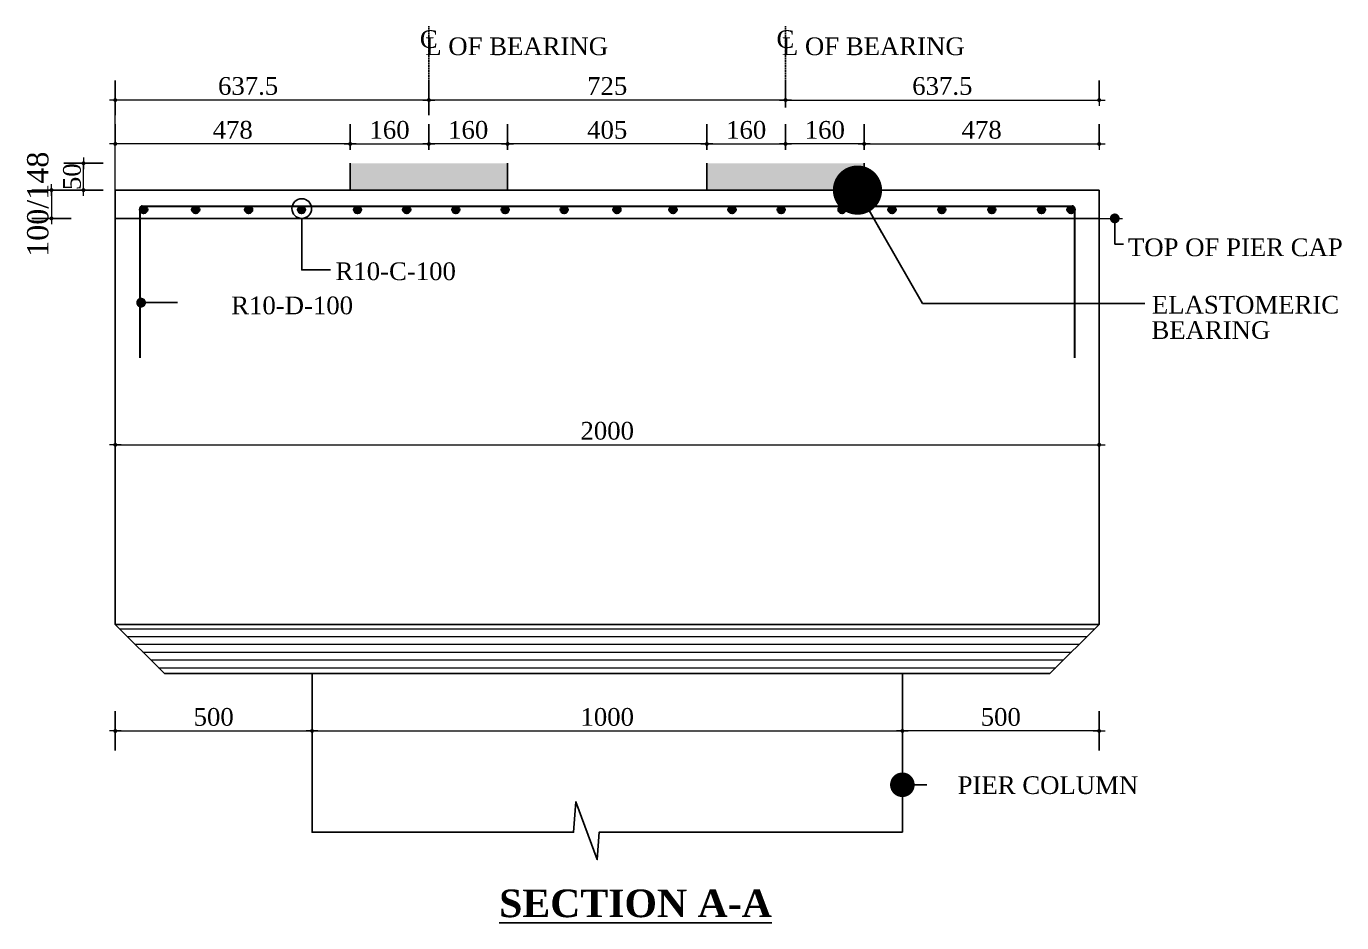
# Model space of a CAD drawing. Header units: millimetres. Extents: x -11624 to 10878, y 376 to 14439.
# Drawn here: x 6343 to 9017, y 5327 to 7150 of the extents above; entities that cross this region are included whole.
import ezdxf

# ---------------------------------------------------------------- set-up
doc = ezdxf.new("R2010")
doc.units = ezdxf.units.MM
doc.header["$LTSCALE"] = 4
doc.linetypes.add('CENTER', pattern=[50.8, 31.75, -6.35, 6.35, -6.35])
doc.linetypes.add('HIDDEN', pattern=[9.525, 6.35, -3.175])
for name, color, linetype in [('Bearing  peat', 11, 'Continuous'), ('Center Line', 34, 'Continuous'), ('Hatching', 35, 'Continuous'), ('Text', 7, 'Continuous')]:
    doc.layers.add(name, color=color, linetype=linetype)
doc.layers.add('Ber', color=12, linetype='Continuous', lineweight=30)
doc.layers.add('Dimision', color=4, linetype='Continuous', lineweight=18)
doc.styles.get("Standard").update_dxf_attribs({"font": 'times.ttf'})
doc.dimstyles.new('ISO-25', dxfattribs={"dimtxt": 15, "dimasz": 15, "dimexe": 20, "dimexo": 10.625, "dimgap": 15, "dimtad": 1, "dimdec": 1, "dimdsep": 46, "dimtxsty": 'Standard', "dimblk": 'DOT', "dimcen": 2.5, "dimclrd": 256, "dimclre": 256, "dimclrt": 256, "dimadec": 0, "dimazin": 0, "dimtfac": 1, "dimtdec": 1, "dimtix": 1, "dimtmove": 0, "dimatfit": 3, "dimldrblk": 'DOT', "dimfxl": 1, "dimlwd": -1, "dimarcsym": 0})
doc.dimstyles.new('ISO-25N', dxfattribs={"dimtxt": 25, "dimasz": 0.2, "dimexe": 40, "dimexo": 40, "dimgap": 25, "dimtad": 1, "dimdec": 0, "dimtxsty": 'Standard', "dimblk": 'D_TIC', "dimcen": 52.5, "dimclrd": 256, "dimclre": 256, "dimclrt": 256, "dimadec": 0, "dimazin": 0, "dimtfac": 1, "dimtdec": 0, "dimtix": 1, "dimtmove": 0, "dimatfit": 3, "dimldrblk": 'DOT', "dimfxl": 40, "dimfxlon": 1, "dimlwd": -1, "dimarcsym": 0})

# ---------------------------------------------------------------- blocks, each defined once
blk = doc.blocks.new('D_TIC')
at = {"layer": 'Dimision', "ltscale": 5}
for p, q in [((-60, 0), (60, 0)), ((0, 60), (0, -60))]:
    blk.add_line(p, q, dxfattribs=at)
at = {"layer": 'Dimision', "ltscale": 5, "const_width": 20}
blk.add_lwpolyline([(-10, 0, 1), (10, 0, 1)], format="xyb", close=True, dxfattribs=at)
blk = doc.blocks.new('*D120')
at = {"layer": 'Defpoints', "color": 0, "linetype": 'Continuous', "ltscale": 0.1, "transparency": 16777216}
for p in [(6499.7, 6816.7), (6394.5, 6759.2), (6550.9, 6759.2)]:
    blk.add_point(p, dxfattribs=at)
at = {"layer": 'Dimision', "linetype": 'Continuous', "lineweight": -2, "ltscale": 0.1, "transparency": 16777216}
for p, q in [((6434.5, 6816.7), (6354.5, 6816.7)), ((6434.5, 6759.2), (6354.5, 6759.2))]:
    blk.add_line(p, q, dxfattribs=at)
at = {"layer": 'Dimision', "linetype": 'Continuous', "ltscale": 0.1, "transparency": 16777216}
blk.add_line((6394.5, 6816.5), (6394.5, 6759.4), dxfattribs=at)
at = {"layer": 'Dimision', "linetype": 'Continuous', "ltscale": 0.1, "transparency": 16777216, "xscale": 0.2, "yscale": 0.2, "zscale": 0.2}
for p, rotation in [((6394.5, 6816.7), 90), ((6394.5, 6759.2), 270)]:
    blk.add_blockref('D_TIC', p, dxfattribs=dict(at, rotation=rotation))
at = {"layer": 'Dimision', "linetype": 'Continuous', "ltscale": 0.1, "transparency": 16777216, "insert": (6366.9, 6787.9), "char_height": 36, "attachment_point": 5, "rotation": 90}
blk.add_mtext('{\\H1.2x;100/148}', dxfattribs=at)
blk = doc.blocks.new('_Dot')
at = {"color": 0, "linetype": 'ByBlock', "lineweight": -2}
blk.add_line((-0.5, 0), (-1, 0), dxfattribs=at)
at = {"color": 0, "linetype": 'ByBlock', "const_width": 0.5}
blk.add_lwpolyline([(-0.25, 0, 1), (0.25, 0, 1)], format="xyb", close=True, dxfattribs=at)
blk = doc.blocks.new('*D121')
at = {"layer": 'Defpoints', "color": 0, "linetype": 'Continuous', "ltscale": 0.1, "transparency": 16777216}
for p in [(8124.2, 5911.4), (8524.2, 5933.8), (8124.2, 5717.2)]:
    blk.add_point(p, dxfattribs=at)
at = {"layer": 'Dimision', "linetype": 'Continuous', "lineweight": -2, "ltscale": 0.1, "transparency": 16777216}
for p, q in [((8124.2, 5757.2), (8124.2, 5677.2)), ((8524.2, 5757.2), (8524.2, 5677.2))]:
    blk.add_line(p, q, dxfattribs=at)
at = {"layer": 'Dimision', "linetype": 'Continuous', "ltscale": 0.1, "transparency": 16777216}
blk.add_line((8524, 5717.2), (8124.4, 5717.2), dxfattribs=at)
at = {"layer": 'Dimision', "linetype": 'Continuous', "ltscale": 0.1, "transparency": 16777216, "xscale": 0.2, "yscale": 0.2, "zscale": 0.2, "rotation": 180}
blk.add_blockref('D_TIC', (8124.2, 5717.2), dxfattribs=at)
at = {"layer": 'Dimision', "linetype": 'Continuous', "ltscale": 0.1, "transparency": 16777216, "xscale": 0.2, "yscale": 0.2, "zscale": 0.2}
blk.add_blockref('D_TIC', (8524.2, 5717.2), dxfattribs=at)
at = {"layer": 'Dimision', "linetype": 'Continuous', "ltscale": 0.1, "transparency": 16777216, "insert": (8324.2, 5745.5), "char_height": 36, "width": 181.48, "attachment_point": 5}
blk.add_mtext('500', dxfattribs=at)
blk = doc.blocks.new('*D122')
at = {"layer": 'Defpoints', "color": 0, "linetype": 'Continuous', "ltscale": 0.1, "transparency": 16777216}
for p in [(7886.7, 6910.6), (7726.7, 6890.5), (7886.7, 6880.6)]:
    blk.add_point(p, dxfattribs=at)
at = {"layer": 'Dimision', "linetype": 'Continuous', "lineweight": -2, "ltscale": 0.1, "transparency": 16777216}
for p, q in [((7726.7, 6910.6), (7726.7, 6950.6)), ((7886.7, 6910.6), (7886.7, 6950.6))]:
    blk.add_line(p, q, dxfattribs=at)
at = {"layer": 'Dimision', "linetype": 'Continuous', "ltscale": 0.1, "transparency": 16777216}
blk.add_line((7726.9, 6910.6), (7886.5, 6910.6), dxfattribs=at)
at = {"layer": 'Dimision', "linetype": 'Continuous', "ltscale": 0.1, "transparency": 16777216, "xscale": 0.2, "yscale": 0.2, "zscale": 0.2, "rotation": 180}
blk.add_blockref('D_TIC', (7726.7, 6910.6), dxfattribs=at)
at = {"layer": 'Dimision', "linetype": 'Continuous', "ltscale": 0.1, "transparency": 16777216, "xscale": 0.2, "yscale": 0.2, "zscale": 0.2}
blk.add_blockref('D_TIC', (7886.7, 6910.6), dxfattribs=at)
at = {"layer": 'Dimision', "linetype": 'Continuous', "ltscale": 0.1, "transparency": 16777216, "insert": (7806.7, 6938.9), "char_height": 36, "attachment_point": 5}
blk.add_mtext('160', dxfattribs=at)
blk = doc.blocks.new('*D123')
at = {"layer": 'Defpoints', "color": 0, "linetype": 'Continuous', "ltscale": 0.1, "transparency": 16777216}
for p in [(7886.7, 6910.6), (7886.7, 6880.6), (8046.6, 6890.5)]:
    blk.add_point(p, dxfattribs=at)
at = {"layer": 'Dimision', "linetype": 'Continuous', "lineweight": -2, "ltscale": 0.1, "transparency": 16777216}
for p, q in [((7886.7, 6910.6), (7886.7, 6950.6)), ((8046.6, 6910.6), (8046.6, 6950.6))]:
    blk.add_line(p, q, dxfattribs=at)
at = {"layer": 'Dimision', "linetype": 'Continuous', "ltscale": 0.1, "transparency": 16777216}
blk.add_line((8046.4, 6910.6), (7886.9, 6910.6), dxfattribs=at)
at = {"layer": 'Dimision', "linetype": 'Continuous', "ltscale": 0.1, "transparency": 16777216, "xscale": 0.2, "yscale": 0.2, "zscale": 0.2, "rotation": 180}
blk.add_blockref('D_TIC', (7886.7, 6910.6), dxfattribs=at)
at = {"layer": 'Dimision', "linetype": 'Continuous', "ltscale": 0.1, "transparency": 16777216, "xscale": 0.2, "yscale": 0.2, "zscale": 0.2}
blk.add_blockref('D_TIC', (8046.6, 6910.6), dxfattribs=at)
at = {"layer": 'Dimision', "linetype": 'Continuous', "ltscale": 0.1, "transparency": 16777216, "insert": (7966.6, 6938.9), "char_height": 36, "attachment_point": 5}
blk.add_mtext('160', dxfattribs=at)
blk = doc.blocks.new('*D124')
at = {"layer": 'Defpoints', "color": 0, "linetype": 'Continuous', "ltscale": 0.1, "transparency": 16777216}
for p in [(8524.2, 6999.7), (7886.7, 6966.6), (8524.2, 6966.6)]:
    blk.add_point(p, dxfattribs=at)
at = {"layer": 'Dimision', "linetype": 'Continuous', "lineweight": -2, "ltscale": 0.1, "transparency": 16777216}
for p, q in [((7886.7, 6999.7), (7886.7, 7039.7)), ((8524.2, 6999.7), (8524.2, 7039.7))]:
    blk.add_line(p, q, dxfattribs=at)
at = {"layer": 'Dimision', "linetype": 'Continuous', "ltscale": 0.1, "transparency": 16777216}
blk.add_line((7886.9, 6999.7), (8524, 6999.7), dxfattribs=at)
at = {"layer": 'Dimision', "linetype": 'Continuous', "ltscale": 0.1, "transparency": 16777216, "xscale": 0.2, "yscale": 0.2, "zscale": 0.2, "rotation": 180}
blk.add_blockref('D_TIC', (7886.7, 6999.7), dxfattribs=at)
at = {"layer": 'Dimision', "linetype": 'Continuous', "ltscale": 0.1, "transparency": 16777216, "xscale": 0.2, "yscale": 0.2, "zscale": 0.2}
blk.add_blockref('D_TIC', (8524.2, 6999.7), dxfattribs=at)
at = {"layer": 'Dimision', "linetype": 'Continuous', "ltscale": 0.1, "transparency": 16777216, "insert": (8205.4, 7028), "char_height": 36, "attachment_point": 5}
blk.add_mtext('637.5', dxfattribs=at)
blk = doc.blocks.new('*D125')
at = {"layer": 'Defpoints', "color": 0, "linetype": 'Continuous', "ltscale": 0.1, "transparency": 16777216}
for p in [(8524.2, 6910.6), (8046.6, 6890.5), (8524.2, 6880.6)]:
    blk.add_point(p, dxfattribs=at)
at = {"layer": 'Dimision', "linetype": 'Continuous', "lineweight": -2, "ltscale": 0.1, "transparency": 16777216}
for p, q in [((8046.6, 6910.6), (8046.6, 6950.6)), ((8524.2, 6910.6), (8524.2, 6950.6))]:
    blk.add_line(p, q, dxfattribs=at)
at = {"layer": 'Dimision', "linetype": 'Continuous', "ltscale": 0.1, "transparency": 16777216}
blk.add_line((8046.8, 6910.6), (8524, 6910.6), dxfattribs=at)
at = {"layer": 'Dimision', "linetype": 'Continuous', "ltscale": 0.1, "transparency": 16777216, "xscale": 0.2, "yscale": 0.2, "zscale": 0.2, "rotation": 180}
blk.add_blockref('D_TIC', (8046.6, 6910.6), dxfattribs=at)
at = {"layer": 'Dimision', "linetype": 'Continuous', "ltscale": 0.1, "transparency": 16777216, "xscale": 0.2, "yscale": 0.2, "zscale": 0.2}
blk.add_blockref('D_TIC', (8524.2, 6910.6), dxfattribs=at)
at = {"layer": 'Dimision', "linetype": 'Continuous', "ltscale": 0.1, "transparency": 16777216, "insert": (8285.4, 6939), "char_height": 36, "attachment_point": 5}
blk.add_mtext('478', dxfattribs=at)
blk = doc.blocks.new('*D126')
at = {"layer": 'Defpoints', "color": 0, "linetype": 'Continuous', "ltscale": 0.1, "transparency": 16777216}
for p in [(7161.7, 6910.6), (7161.7, 6880.6), (7321.6, 6890.5)]:
    blk.add_point(p, dxfattribs=at)
at = {"layer": 'Dimision', "linetype": 'Continuous', "lineweight": -2, "ltscale": 0.1, "transparency": 16777216}
for p, q in [((7161.7, 6910.6), (7161.7, 6950.6)), ((7321.6, 6910.6), (7321.6, 6950.6))]:
    blk.add_line(p, q, dxfattribs=at)
at = {"layer": 'Dimision', "linetype": 'Continuous', "ltscale": 0.1, "transparency": 16777216}
blk.add_line((7321.4, 6910.6), (7161.9, 6910.6), dxfattribs=at)
at = {"layer": 'Dimision', "linetype": 'Continuous', "ltscale": 0.1, "transparency": 16777216, "xscale": 0.2, "yscale": 0.2, "zscale": 0.2, "rotation": 180}
blk.add_blockref('D_TIC', (7161.7, 6910.6), dxfattribs=at)
at = {"layer": 'Dimision', "linetype": 'Continuous', "ltscale": 0.1, "transparency": 16777216, "xscale": 0.2, "yscale": 0.2, "zscale": 0.2}
blk.add_blockref('D_TIC', (7321.6, 6910.6), dxfattribs=at)
at = {"layer": 'Dimision', "linetype": 'Continuous', "ltscale": 0.1, "transparency": 16777216, "insert": (7241.6, 6938.9), "char_height": 36, "attachment_point": 5}
blk.add_mtext('160', dxfattribs=at)
blk = doc.blocks.new('*D127')
at = {"layer": 'Defpoints', "color": 0, "linetype": 'Continuous', "ltscale": 0.1, "transparency": 16777216}
for p in [(7161.7, 6910.6), (7001.7, 6890.5), (7161.7, 6880.6)]:
    blk.add_point(p, dxfattribs=at)
at = {"layer": 'Dimision', "linetype": 'Continuous', "lineweight": -2, "ltscale": 0.1, "transparency": 16777216}
for p, q in [((7001.7, 6910.6), (7001.7, 6950.6)), ((7161.7, 6910.6), (7161.7, 6950.6))]:
    blk.add_line(p, q, dxfattribs=at)
at = {"layer": 'Dimision', "linetype": 'Continuous', "ltscale": 0.1, "transparency": 16777216}
blk.add_line((7001.9, 6910.6), (7161.5, 6910.6), dxfattribs=at)
at = {"layer": 'Dimision', "linetype": 'Continuous', "ltscale": 0.1, "transparency": 16777216, "xscale": 0.2, "yscale": 0.2, "zscale": 0.2, "rotation": 180}
blk.add_blockref('D_TIC', (7001.7, 6910.6), dxfattribs=at)
at = {"layer": 'Dimision', "linetype": 'Continuous', "ltscale": 0.1, "transparency": 16777216, "xscale": 0.2, "yscale": 0.2, "zscale": 0.2}
blk.add_blockref('D_TIC', (7161.7, 6910.6), dxfattribs=at)
at = {"layer": 'Dimision', "linetype": 'Continuous', "ltscale": 0.1, "transparency": 16777216, "insert": (7081.7, 6938.9), "char_height": 36, "attachment_point": 5}
blk.add_mtext('160', dxfattribs=at)
blk = doc.blocks.new('*D128')
at = {"layer": 'Defpoints', "color": 0, "linetype": 'Continuous', "ltscale": 0.1, "transparency": 16777216}
for p in [(7321.7, 6910.6), (7321.7, 6880.6), (7726.7, 6890.5)]:
    blk.add_point(p, dxfattribs=at)
at = {"layer": 'Dimision', "linetype": 'Continuous', "lineweight": -2, "ltscale": 0.1, "transparency": 16777216}
for p, q in [((7321.7, 6910.6), (7321.7, 6950.6)), ((7726.7, 6910.6), (7726.7, 6950.6))]:
    blk.add_line(p, q, dxfattribs=at)
at = {"layer": 'Dimision', "linetype": 'Continuous', "ltscale": 0.1, "transparency": 16777216}
blk.add_line((7726.5, 6910.6), (7321.9, 6910.6), dxfattribs=at)
at = {"layer": 'Dimision', "linetype": 'Continuous', "ltscale": 0.1, "transparency": 16777216, "xscale": 0.2, "yscale": 0.2, "zscale": 0.2, "rotation": 180}
blk.add_blockref('D_TIC', (7321.7, 6910.6), dxfattribs=at)
at = {"layer": 'Dimision', "linetype": 'Continuous', "ltscale": 0.1, "transparency": 16777216, "xscale": 0.2, "yscale": 0.2, "zscale": 0.2}
blk.add_blockref('D_TIC', (7726.7, 6910.6), dxfattribs=at)
at = {"layer": 'Dimision', "linetype": 'Continuous', "ltscale": 0.1, "transparency": 16777216, "insert": (7524.2, 6938.9), "char_height": 36, "attachment_point": 5}
blk.add_mtext('405', dxfattribs=at)
blk = doc.blocks.new('*D129')
at = {"layer": 'Defpoints', "color": 0, "linetype": 'Continuous', "ltscale": 0.1, "transparency": 16777216}
for p in [(6524.2, 6910.6), (6524.2, 6880.6), (7001.7, 6880.6)]:
    blk.add_point(p, dxfattribs=at)
at = {"layer": 'Dimision', "linetype": 'Continuous', "lineweight": -2, "ltscale": 0.1, "transparency": 16777216}
for p, q in [((6524.2, 6910.6), (6524.2, 6950.6)), ((7001.7, 6910.6), (7001.7, 6950.6))]:
    blk.add_line(p, q, dxfattribs=at)
at = {"layer": 'Dimision', "linetype": 'Continuous', "ltscale": 0.1, "transparency": 16777216}
blk.add_line((7001.5, 6910.6), (6524.4, 6910.6), dxfattribs=at)
at = {"layer": 'Dimision', "linetype": 'Continuous', "ltscale": 0.1, "transparency": 16777216, "xscale": 0.2, "yscale": 0.2, "zscale": 0.2, "rotation": 180}
blk.add_blockref('D_TIC', (6524.2, 6910.6), dxfattribs=at)
at = {"layer": 'Dimision', "linetype": 'Continuous', "ltscale": 0.1, "transparency": 16777216, "xscale": 0.2, "yscale": 0.2, "zscale": 0.2}
blk.add_blockref('D_TIC', (7001.7, 6910.6), dxfattribs=at)
at = {"layer": 'Dimision', "linetype": 'Continuous', "ltscale": 0.1, "transparency": 16777216, "insert": (6762.9, 6939), "char_height": 36, "attachment_point": 5}
blk.add_mtext('478', dxfattribs=at)
blk = doc.blocks.new('*D130')
at = {"layer": 'Defpoints', "color": 0, "linetype": 'Continuous', "ltscale": 0.1, "transparency": 16777216}
for p in [(6524.2, 6999.7), (6524.2, 6928.9), (7161.7, 6928.9)]:
    blk.add_point(p, dxfattribs=at)
at = {"layer": 'Dimision', "linetype": 'Continuous', "lineweight": -2, "ltscale": 0.1, "transparency": 16777216}
for p, q in [((6524.2, 6968.9), (6524.2, 7039.7)), ((7161.7, 6968.9), (7161.7, 7039.7))]:
    blk.add_line(p, q, dxfattribs=at)
at = {"layer": 'Dimision', "linetype": 'Continuous', "ltscale": 0.1, "transparency": 16777216}
blk.add_line((7161.5, 6999.7), (6524.4, 6999.7), dxfattribs=at)
at = {"layer": 'Dimision', "linetype": 'Continuous', "ltscale": 0.1, "transparency": 16777216, "xscale": 0.2, "yscale": 0.2, "zscale": 0.2, "rotation": 180}
blk.add_blockref('D_TIC', (6524.2, 6999.7), dxfattribs=at)
at = {"layer": 'Dimision', "linetype": 'Continuous', "ltscale": 0.1, "transparency": 16777216, "xscale": 0.2, "yscale": 0.2, "zscale": 0.2}
blk.add_blockref('D_TIC', (7161.7, 6999.7), dxfattribs=at)
at = {"layer": 'Dimision', "linetype": 'Continuous', "ltscale": 0.1, "transparency": 16777216, "insert": (6794.2, 7028), "char_height": 36, "attachment_point": 5}
blk.add_mtext('637.5', dxfattribs=at)
blk = doc.blocks.new('*D131')
at = {"layer": 'Defpoints', "color": 0, "linetype": 'Continuous', "ltscale": 0.1, "transparency": 16777216}
for p in [(7161.7, 6999.7), (7161.7, 6966.6), (7886.7, 6966.6)]:
    blk.add_point(p, dxfattribs=at)
at = {"layer": 'Dimision', "linetype": 'Continuous', "lineweight": -2, "ltscale": 0.1, "transparency": 16777216}
for p, q in [((7161.7, 6999.7), (7161.7, 7039.7)), ((7886.7, 6999.7), (7886.7, 7039.7))]:
    blk.add_line(p, q, dxfattribs=at)
at = {"layer": 'Dimision', "linetype": 'Continuous', "ltscale": 0.1, "transparency": 16777216}
blk.add_line((7886.5, 6999.7), (7161.9, 6999.7), dxfattribs=at)
at = {"layer": 'Dimision', "linetype": 'Continuous', "ltscale": 0.1, "transparency": 16777216, "xscale": 0.2, "yscale": 0.2, "zscale": 0.2, "rotation": 180}
blk.add_blockref('D_TIC', (7161.7, 6999.7), dxfattribs=at)
at = {"layer": 'Dimision', "linetype": 'Continuous', "ltscale": 0.1, "transparency": 16777216, "xscale": 0.2, "yscale": 0.2, "zscale": 0.2}
blk.add_blockref('D_TIC', (7886.7, 6999.7), dxfattribs=at)
at = {"layer": 'Dimision', "linetype": 'Continuous', "ltscale": 0.1, "transparency": 16777216, "insert": (7524.2, 7028), "char_height": 36, "attachment_point": 5}
blk.add_mtext('725', dxfattribs=at)
blk = doc.blocks.new('*D132')
at = {"layer": 'Defpoints', "color": 0, "linetype": 'Continuous', "ltscale": 0.1, "transparency": 16777216}
for p in [(6524.2, 5933.8), (6924.2, 5833.8), (6924.2, 5717.2)]:
    blk.add_point(p, dxfattribs=at)
at = {"layer": 'Dimision', "linetype": 'Continuous', "lineweight": -2, "ltscale": 0.1, "transparency": 16777216}
for p, q in [((6524.2, 5757.2), (6524.2, 5677.2)), ((6924.2, 5757.2), (6924.2, 5677.2))]:
    blk.add_line(p, q, dxfattribs=at)
at = {"layer": 'Dimision', "linetype": 'Continuous', "ltscale": 0.1, "transparency": 16777216}
blk.add_line((6524.4, 5717.2), (6924, 5717.2), dxfattribs=at)
at = {"layer": 'Dimision', "linetype": 'Continuous', "ltscale": 0.1, "transparency": 16777216, "xscale": 0.2, "yscale": 0.2, "zscale": 0.2, "rotation": 180}
blk.add_blockref('D_TIC', (6524.2, 5717.2), dxfattribs=at)
at = {"layer": 'Dimision', "linetype": 'Continuous', "ltscale": 0.1, "transparency": 16777216, "xscale": 0.2, "yscale": 0.2, "zscale": 0.2}
blk.add_blockref('D_TIC', (6924.2, 5717.2), dxfattribs=at)
at = {"layer": 'Dimision', "linetype": 'Continuous', "ltscale": 0.1, "transparency": 16777216, "insert": (6724.2, 5745.5), "char_height": 36, "attachment_point": 5}
blk.add_mtext('500', dxfattribs=at)
blk = doc.blocks.new('*D133')
at = {"layer": 'Defpoints', "color": 0, "linetype": 'Continuous', "ltscale": 0.1, "transparency": 16777216}
for p in [(6459.6, 6871.2), (6829.6, 6871.2), (6828.2, 6816.7)]:
    blk.add_point(p, dxfattribs=at)
at = {"layer": 'Dimision', "linetype": 'Continuous', "lineweight": -2, "ltscale": 0.1, "transparency": 16777216}
for p, q in [((6499.6, 6871.2), (6419.6, 6871.2)), ((6499.6, 6816.7), (6419.6, 6816.7))]:
    blk.add_line(p, q, dxfattribs=at)
at = {"layer": 'Dimision', "linetype": 'Continuous', "ltscale": 0.1, "transparency": 16777216}
for p, q in [((6459.6, 6871.4), (6459.6, 6871.6)), ((6459.6, 6816.7), (6459.6, 6871.2)), ((6459.6, 6816.5), (6459.6, 6816.3))]:
    blk.add_line(p, q, dxfattribs=at)
at = {"layer": 'Dimision', "linetype": 'Continuous', "ltscale": 0.1, "transparency": 16777216, "xscale": 0.2, "yscale": 0.2, "zscale": 0.2}
for p, rotation in [((6459.6, 6871.2), 270), ((6459.6, 6816.7), 90)]:
    blk.add_blockref('D_TIC', p, dxfattribs=dict(at, rotation=rotation))
at = {"layer": 'Dimision', "linetype": 'Continuous', "ltscale": 0.1, "transparency": 16777216, "insert": (6436.3, 6843.9), "char_height": 36, "attachment_point": 5, "rotation": 90}
blk.add_mtext('50', dxfattribs=at)
blk = doc.blocks.new('*D134')
at = {"layer": 'Defpoints', "color": 0, "linetype": 'Continuous', "ltscale": 0.1, "transparency": 16777216}
for p in [(6924.2, 5717.2), (8124.2, 5717.2), (8124.2, 5717.2)]:
    blk.add_point(p, dxfattribs=at)
at = {"layer": 'Dimision', "linetype": 'Continuous', "lineweight": -2, "ltscale": 0.1, "transparency": 16777216}
for p, q in [((6924.2, 5717.2), (6924.2, 5757.2)), ((8124.2, 5717.2), (8124.2, 5757.2))]:
    blk.add_line(p, q, dxfattribs=at)
at = {"layer": 'Dimision', "linetype": 'Continuous', "ltscale": 0.1, "transparency": 16777216}
blk.add_line((6924.4, 5717.2), (8124, 5717.2), dxfattribs=at)
at = {"layer": 'Dimision', "linetype": 'Continuous', "ltscale": 0.1, "transparency": 16777216, "xscale": 0.2, "yscale": 0.2, "zscale": 0.2, "rotation": 180}
blk.add_blockref('D_TIC', (6924.2, 5717.2), dxfattribs=at)
at = {"layer": 'Dimision', "linetype": 'Continuous', "ltscale": 0.1, "transparency": 16777216, "xscale": 0.2, "yscale": 0.2, "zscale": 0.2}
blk.add_blockref('D_TIC', (8124.2, 5717.2), dxfattribs=at)
at = {"layer": 'Dimision', "linetype": 'Continuous', "ltscale": 0.1, "transparency": 16777216, "insert": (7524.2, 5745.5), "char_height": 36, "attachment_point": 5}
blk.add_mtext('1000', dxfattribs=at)
blk = doc.blocks.new('*D203')
at = {"layer": 'Defpoints', "color": 0, "linetype": 'Continuous', "ltscale": 0.1, "transparency": 16777216}
for p in [(6524.2, 6375.2), (8524.2, 6375.2), (8524.2, 6298.9)]:
    blk.add_point(p, dxfattribs=at)
at = {"layer": 'Dimision', "linetype": 'Continuous', "lineweight": -2, "ltscale": 0.1, "transparency": 16777216}
for p, q in [((6524.2, 6335.2), (6524.2, 6258.9)), ((8524.2, 6335.2), (8524.2, 6258.9))]:
    blk.add_line(p, q, dxfattribs=at)
at = {"layer": 'Dimision', "linetype": 'Continuous', "ltscale": 0.1, "transparency": 16777216}
blk.add_line((6524.4, 6298.9), (8524, 6298.9), dxfattribs=at)
at = {"layer": 'Dimision', "linetype": 'Continuous', "ltscale": 0.1, "transparency": 16777216, "xscale": 0.2, "yscale": 0.2, "zscale": 0.2, "rotation": 180}
blk.add_blockref('D_TIC', (6524.2, 6298.9), dxfattribs=at)
at = {"layer": 'Dimision', "linetype": 'Continuous', "ltscale": 0.1, "transparency": 16777216, "xscale": 0.2, "yscale": 0.2, "zscale": 0.2}
blk.add_blockref('D_TIC', (8524.2, 6298.9), dxfattribs=at)
at = {"layer": 'Dimision', "linetype": 'Continuous', "ltscale": 0.1, "transparency": 16777216, "insert": (7524.2, 6327.2), "char_height": 36, "attachment_point": 5}
blk.add_mtext('2000', dxfattribs=at)

msp = doc.modelspace()

# ---------------------------------------------------------------- hatches: boundary and pattern name
at = {"layer": 'Ber', "linetype": 'Continuous'}
for points in [[(6589.37, 6776.79, 1), (6574.37, 6776.79, 1)], [(6695.11, 6776.79, 1), (6680.11, 6776.79, 1)], [(6802.74, 6776.79, 1), (6787.74, 6776.79, 1)], [(6910.36, 6776.79, 1), (6895.36, 6776.79, 1)], [(7024.03, 6776.79, 1), (7009.03, 6776.79, 1)], [(7124.03, 6776.79, 1), (7109.03, 6776.79, 1)], [(7224.15, 6776.79, 1), (7209.15, 6776.79, 1)], [(7324.15, 6776.79, 1), (7309.15, 6776.79, 1)], [(7444.32, 6776.79, 1), (7429.32, 6776.79, 1)], [(7551.51, 6776.79, 1), (7536.51, 6776.79, 1)], [(7665.46, 6776.79, 1), (7650.46, 6776.79, 1)], [(7785.37, 6776.79, 1), (7770.37, 6776.79, 1)], [(7885.37, 6776.79, 1), (7870.37, 6776.79, 1)], [(8009.06, 6776.79, 1), (7994.06, 6776.79, 1)], [(8110.62, 6776.79, 1), (8095.62, 6776.79, 1)], [(8212.03, 6776.79, 1), (8197.03, 6776.79, 1)], [(8313.44, 6776.79, 1), (8298.44, 6776.79, 1)], [(8414.51, 6776.79, 1), (8399.51, 6776.79, 1)], [(8474.51, 6776.79, 1), (8459.51, 6776.79, 1)]]:
    msp.add_hatch(color=256, dxfattribs=at).paths.add_polyline_path(points)
at = {"layer": 'Dimision', "linetype": 'Continuous', "ltscale": 0.1}
h = msp.add_hatch(dxfattribs=at)
h.set_pattern_fill('LINE', color=256, scale=5, style=0)
h.set_pattern_definition([(0, (1302.323, -9410.153), (0, 15.875), [])])
h.paths.add_polyline_path([(6524.15, 5933.81), (6624.15, 5833.81), (8424.15, 5833.81), (8524.15, 5933.81)])
at = {"layer": 'Hatching', "linetype": 'Continuous', "ltscale": 3}
h = msp.add_hatch(color=256, dxfattribs=at)
h.paths.add_polyline_path([(7161.65, 6816.66), (7321.65, 6816.66), (7321.65, 6871.16), (7161.65, 6871.16)])
h.paths.add_polyline_path([(7001.65, 6816.66), (7161.65, 6816.66), (7161.65, 6871.16), (7001.65, 6871.16)])
h = msp.add_hatch(color=256, dxfattribs=at)
h.paths.add_polyline_path([(7886.65, 6816.66), (8046.65, 6816.66), (8046.65, 6871.16), (7886.65, 6871.16)])
h.paths.add_polyline_path([(7726.65, 6816.66), (7886.65, 6816.66), (7886.65, 6871.16), (7726.65, 6871.16)])

# ---------------------------------------------------------------- linework, layer by layer
at = {"layer": 'Bearing  peat', "linetype": 'Continuous', "ltscale": 3}
for p, q in [((7001.65, 6816.66), (7001.65, 6871.16)), ((7321.65, 6871.16), (7321.65, 6816.66)), ((7726.65, 6871.16), (7726.65, 6816.66)), ((8046.65, 6816.66), (8046.65, 6871.16)), ((6524.15, 6816.66), (6524.15, 5933.81)), ((6524.15, 6816.66), (8524.15, 6816.66)), ((8524.15, 6759.16), (8524.15, 6816.66)), ((8524.15, 6759.16), (8524.15, 5933.81)), ((6524.15, 5933.81), (8524.15, 5933.81)), ((6624.15, 5833.81), (8424.15, 5833.81))]:
    msp.add_line(p, q, dxfattribs=at)
at = {"layer": 'Bearing  peat', "linetype": 'HIDDEN', "ltscale": 0.05}
msp.add_line((6524.15, 6759.16), (8524.15, 6759.16), dxfattribs=at)
at = {"layer": 'Bearing  peat', "linetype": 'Continuous', "ltscale": 3}
for points in [[(6524.15, 5933.81), (6624.15, 5833.81)], [(8524.15, 5933.81), (8424.15, 5833.81)], [(6924.15, 5833.81), (6924.15, 5511.14), (7455.74, 5511.14), (7460.72, 5573.34), (7503.88, 5455.62), (7507.67, 5511.14), (8124.15, 5511.47), (8124.15, 5833.81)]]:
    msp.add_lwpolyline(points, dxfattribs=at)
at = {"layer": 'Ber', "linetype": 'Continuous', "ltscale": 3}
for p, q in [((6574.15, 6779.16), (6574.15, 6475.4)), ((6579.15, 6784.16), (8469.33, 6784.16)), ((8474.33, 6779.16), (8474.33, 6475.4))]:
    msp.add_line(p, q, dxfattribs=at)
at = {"layer": 'Ber', "linetype": 'Continuous'}
for centre in [(6581.87, 6776.79), (6687.61, 6776.79), (6795.24, 6776.79), (6902.86, 6776.79), (7016.53, 6776.79), (7116.53, 6776.79), (7216.65, 6776.79), (7316.65, 6776.79), (7436.82, 6776.79), (7544.01, 6776.79), (7657.96, 6776.79), (7777.87, 6776.79), (7877.87, 6776.79), (8001.56, 6776.79), (8103.12, 6776.79), (8204.53, 6776.79), (8305.94, 6776.79), (8407.01, 6776.79), (8467.01, 6776.79)]:
    msp.add_circle(centre, 7.5, dxfattribs=at)
at = {"layer": 'Ber', "linetype": 'Continuous', "ltscale": 3}
for centre, start, end in [((6579.15, 6779.16), 90, 180), ((8469.33, 6779.16), 0, 90)]:
    msp.add_arc(centre, 5, start, end, dxfattribs=at)
at = {"layer": 'Center Line', "linetype": 'CENTER', "ltscale": 0.05}
for p, q in [((7161.65, 6984.68), (7161.65, 7149.65)), ((7886.65, 6984.68), (7886.65, 7149.65))]:
    msp.add_line(p, q, dxfattribs=at)
at = {"layer": 'Dimision', "linetype": 'Continuous', "ltscale": 0.1}
for p, q in [((6524.15, 6816.66), (6524.15, 7029.93)), ((8524.15, 6759.16), (8571.92, 6759.16))]:
    msp.add_line(p, q, dxfattribs=at)
at = {"layer": 'Text', "linetype": 'Continuous', "ltscale": 3}
msp.add_lwpolyline([(6903.21, 6759.16), (6903.21, 6654.49), (6961.98, 6654.49)], dxfattribs=at)
msp.add_circle((6903.21, 6779.16), 20, dxfattribs=at)

# ---------------------------------------------------------------- texts
for s, p in [('ELASTOMERIC', (8631.43, 6565.68)), ('BEARING', (8630.53, 6514.17))]:
    msp.add_text(s, height=36, dxfattribs=at).set_placement(p)
at = {"layer": 'Text', "linetype": 'Continuous', "ltscale": 3, "char_height": 36}
for s, insert, width, attachment_point in [('{\\fTimes New Roman|b0|i0|c0|p18;C}', (7143.3, 7141.67), 951.6077, 1), ('{\\fTimes New Roman|b0|i0|c0|p18;C}', (7868.3, 7141.67), 951.6077, 1), ('{\\fTimes New Roman|b0|i0|c0|p18;L OF BEARING}', (7154.33, 7127.02), 1016.6077, 1), ('{\\fTimes New Roman|b0|i0|c0|p18;L OF BEARING}', (7879.33, 7127.02), 951.6077, 1), ('TOP OF PIER CAP', (8582.79, 6718.41), 634.4051, 1), ('R10-C-100', (6971.91, 6669.71), 634.4051, 1), ('\\pt36,864;R10-D-100', (6759.82, 6600.26), 674.4051, 1), ('\\pt25,600;PIER COLUMN', (8603.62, 5625.05), 951.6077, 3)]:
    msp.add_mtext(s, dxfattribs=dict(at, insert=insert, width=width, attachment_point=attachment_point))
at = {"layer": 'Text', "insert": (7304.46, 5394.89), "char_height": 56.2275, "width": 895.1293, "attachment_point": 1}
msp.add_mtext('{\\fTimes New Roman|b1|i0|c0|p18;\\LSECTION A-A}', dxfattribs=at)

# ---------------------------------------------------------------- dimensions: what is measured, and where the dimension line sits
at = {"layer": 'Dimision', "linetype": 'Continuous', "ltscale": 0.1}
for base, p1, p2, angle, text, override, picture, middle in [((6524.15, 6999.66), (7161.65, 6928.92), (6524.15, 6928.92), 180, '637.5', {"dimtxt": 36, "dimgap": 10}, '*D130', (6794.15, 6999.66)), ((6394.53, 6759.16), (6499.74, 6816.66), (6550.94, 6759.16), 90, '{\\H1.2x;100/148}', {"dimtxt": 36, "dimgap": 5}, '*D120', (6394.53, 6787.91))]:
    dim = msp.add_linear_dim(base=base, p1=p1, p2=p2, angle=angle, text=text, dimstyle='ISO-25N', override=override, dxfattribs=at)
    dim.commit()
    dim.dimension.update_dxf_attribs({"geometry": picture, "text_midpoint": middle, "dimtype": 160})
for base, p1, p2, picture, middle in [((7161.65, 6999.66), (7886.65, 6966.63), (7161.65, 6966.63), '*D131', (7524.15, 7028.02)), ((6524.15022854, 6910.60122476), (7001.65022854, 6880.60122476), (6524.15022854, 6880.60122476), '*D129', (6762.90022854, 6938.96459895)), ((7161.65, 6910.6), (7321.65, 6890.51), (7161.65, 6880.6), '*D126', (7241.65, 6938.91)), ((7321.65, 6910.6), (7726.65, 6890.51), (7321.65, 6880.6), '*D128', (7524.15, 6938.91)), ((7886.65, 6910.6), (8046.65, 6890.51), (7886.65, 6880.6), '*D123', (7966.65, 6938.91))]:
    dim = msp.add_linear_dim(base=base, p1=p1, p2=p2, angle=180, dimstyle='ISO-25N', override={"dimtxt": 36, "dimgap": 10}, dxfattribs=at)
    dim.commit()
    dim.dimension.update_dxf_attribs({"geometry": picture, "text_midpoint": middle})
for base, p1, p2, text, picture, middle in [((8524.15, 6999.66), (7886.65, 6966.63), (8524.15, 6966.63), '637.5', '*D124', (8205.4, 7028.02)), ((6924.15, 5717.21), (6524.15, 5933.81), (6924.15, 5833.81), '500', '*D132', (6724.15, 5745.52)), ((8124.15, 5717.21), (8524.15, 5933.81), (8124.15, 5911.37), '500', '*D121', (8324.15, 5745.52)), ((8124.15, 5717.21), (6924.15, 5717.21), (8124.15, 5717.21), '1000', '*D134', (7524.15, 5745.52))]:
    dim = msp.add_linear_dim(base=base, p1=p1, p2=p2, text=text, dimstyle='ISO-25N', override={"dimtxt": 36, "dimgap": 10}, dxfattribs=at)
    dim.commit()
    dim.dimension.update_dxf_attribs({"geometry": picture, "text_midpoint": middle})
for base, p1, p2, picture, middle in [((7161.65, 6910.6), (7001.65, 6890.51), (7161.65, 6880.6), '*D127', (7081.65, 6938.91)), ((7886.65, 6910.6), (7726.65, 6890.51), (7886.65, 6880.6), '*D122', (7806.65, 6938.91)), ((8524.1502, 6910.6012), (8046.648, 6890.5064), (8524.1502, 6880.6012), '*D125', (8285.3991, 6938.9646))]:
    dim = msp.add_linear_dim(base=base, p1=p1, p2=p2, dimstyle='ISO-25N', override={"dimtxt": 36, "dimgap": 10}, dxfattribs=at)
    dim.commit()
    dim.dimension.update_dxf_attribs({"geometry": picture, "text_midpoint": middle})
dim = msp.add_linear_dim(base=(6459.62, 6871.16), p1=(6828.23, 6816.66), p2=(6829.65, 6871.16), angle=90, text='50', dimstyle='ISO-25N', override={"dimtxt": 36, "dimgap": 5}, dxfattribs=at)
dim.commit()
dim.dimension.update_dxf_attribs({"geometry": '*D133', "text_midpoint": (6436.31, 6843.91)})
dim = msp.add_aligned_dim(p1=(6524.15, 6375.24), p2=(8524.15, 6375.24), distance=-76.38, dimstyle='ISO-25N', override={"dimtxt": 36, "dimgap": 10}, dxfattribs=at)
dim.commit()
dim.dimension.update_dxf_attribs({"geometry": '*D203', "text_midpoint": (7524.15, 6327.16)})

# ---------------------------------------------------------------- leaders
msp.add_leader([(8124.15, 5607.77), (8132.25, 5607.77)], dimstyle='ISO-25', override={"dimasz": 50, "dimgap": 15, "dimtad": 0}, dxfattribs=at)
at = {"layer": 'Text', "linetype": 'Continuous'}
for points, override in [([(8032.91, 6816.66), (8164.85, 6585.85), (8617.39, 6585.85)], {"dimasz": 100, "dimtad": 0}), ([(8555.95, 6759.16), (8555.95, 6706.96), (8573.92, 6706.96)], {"dimasz": 20, "dimtad": 0}), ([(6576.64, 6587.87), (6650.88, 6587.87)], {"dimasz": 20, "dimtad": 0})]:
    msp.add_leader(points, dimstyle='ISO-25', override=override, dxfattribs=at)

doc.saveas('drawing.dxf')
